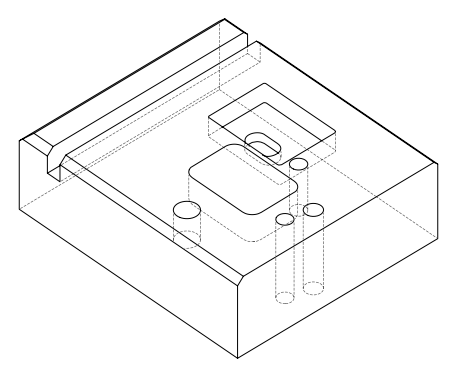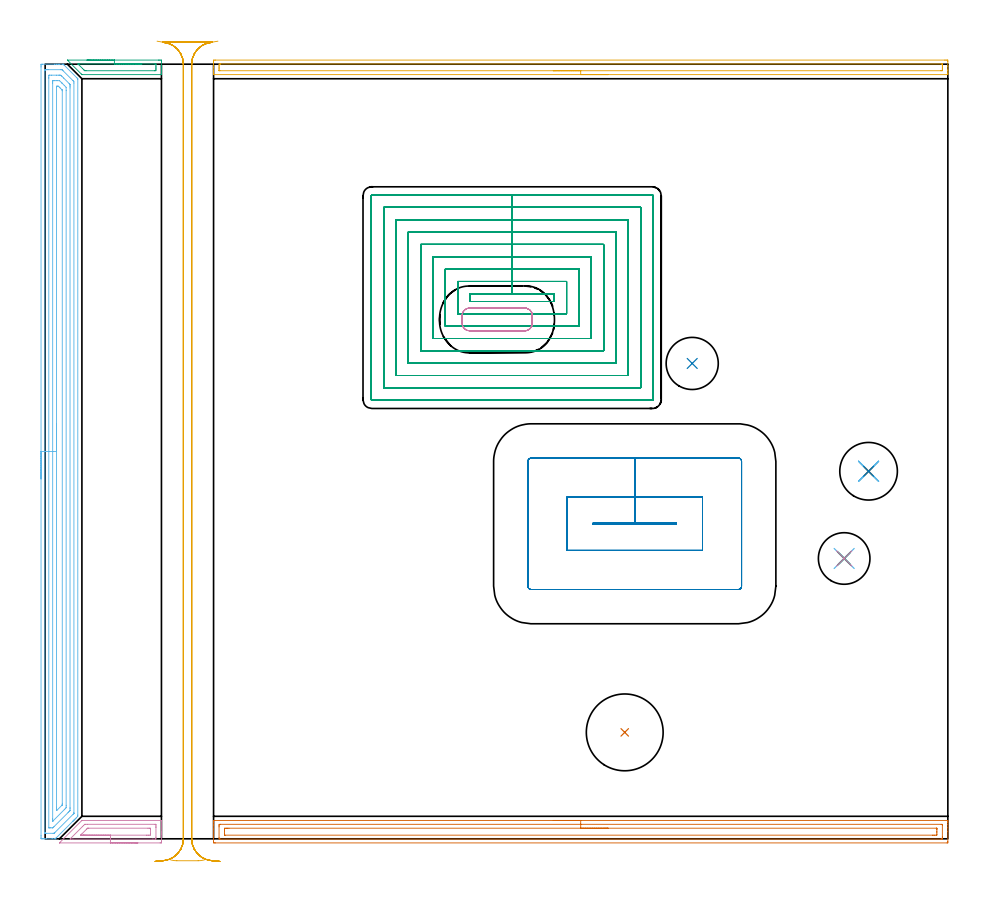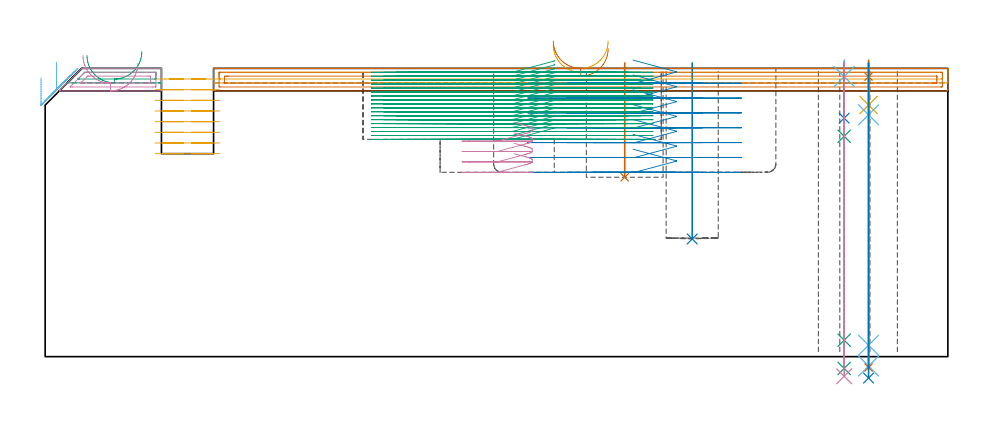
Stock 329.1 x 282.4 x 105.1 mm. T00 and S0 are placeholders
(PLAN: 20 operations, 13 tool changes, 117.2 min)
(1 INDEXABLE_INSERT_DRILL_BLIND_HOLE_FROM_SOLID | STEP1POCKET | UGT0302_007 | 0.17 min | 24430 mm3)
(2 INDEXABLE_INSERT_DRILL_BLIND_HOLE_FROM_SOLID_1 | STEP1POCKET_1 | NXT0302_009 | 0.26 min | 17552 mm3)
(3 AREA_MILL | FG_CHAMFER_SURFACE | UGT0205_001 | 0.7 min | 580 mm3)
(4 AREA_MILL_1 | FG_CHAMFER_SURFACE_1 | UGT0205_001 | 1.03 min | 1561 mm3)
(5 AREA_MILL_2 | FG_CHAMFER_SURFACE_2 | UGT0205_001 | 4.47 min | 3810 mm3)
(6 AREA_MILL_3 | FG_CHAMFER_SURFACE_3 | UGT0205_001 | 11.43 min | 24934 mm3)
(7 AREA_MILL_4 | FG_CHAMFER_SURFACE_4 | UGT0205_001 | 6.65 min | 9169 mm3)
(8 MILL_RECTANGULAR_POCKET | POCKET_RECTANGULAR_STRAIGHT | NXT0201_007 | Follow Part, ap 6.25, ae 75% | 7.56 min | 277460 mm3)
(9 MILL_RECTANGULAR_POCKET_1 | POCKET_RECTANGULAR_STRAIGHT_1 | NXT0201_008 | Follow Part, ap 1.5, ae 75% | 70.99 min | 227303 mm3)
(10 MILL_RECTANGULAR_POCKET_2 | POCKET_RECTANGULAR_STRAIGHT_2 | NXT0201_012 | Follow Part, ap 4, ae 75% | 0.94 min | 10921 mm3)
(11 MILL_RECTANGULAR_SLOT | SLOT_RECTANGULAR | NXT0201_012 | Follow Part, ap 4, ae 75% | 10.32 min | 166448 mm3)
(12 SPOT_DRILL | STEP1HOLE | NXT0321_9005460120000 | 0.05 min | 199 mm3)
(13 SPOT_DRILL_1 | STEP1HOLE_1 | NXT0321_9005460120000 | 0.05 min | 177 mm3)
(14 DRILL_BLIND_HOLE_INTO_CENTER | STEP1HOLE | NXT0301_092 | 0.08 min | 1720 mm3)
(15 GUN_DRILL_THROUGH_HOLE | STEP1HOLE | UGT0307_009 | 0.55 min | 9983 mm3)
(16 DRILL_TO_ENLARGE_THROUGH_HOLE | STEP1HOLE | UGT0301_256 | 0.46 min | 17256 mm3)
(17 DRILL_BLIND_HOLE_INTO_CENTER_1 | STEP1HOLE_1 | UGT0301_205 | 0.06 min | 549 mm3)
(18 GUN_DRILL_THROUGH_HOLE_1 | STEP1HOLE_1 | UGT0307_005 | 0.52 min | 5067 mm3)
(19 DRILL_TO_ENLARGE_THROUGH_HOLE_1 | STEP1HOLE_1 | NXT0301_102 | 0.45 min | 9220 mm3)
(20 DRILL_TO_ENLARGE_THROUGH_HOLE_2 | STEP1HOLE_1 | UGT0301_051 | 0.46 min | 21348 mm3)
(TOOL UGT0302_007 | Indexable Insert Drill 28mm | D28 PA180 FL50 Z2)
(TOOL NXT0302_009 | Index. Insert Drill 19mm [880-D1900L25-05] | D19 PA176 FL95 Z2)
(TOOL UGT0205_001 | Chamfer Mill 20 x 3 x 45 deg. | D20 FL50 Z2)
(TOOL NXT0201_007 | ENDMILL 25mm [R216.25-25050GCK54P 1620] | D25 R3 FL54 Z5)
(TOOL NXT0201_008 | ENDMILL 6mm [2P460-0600-NA 1630] | D6 FL26 Z6)
(TOOL NXT0201_012 | ENDMILL 16mm [2P460-1600-NA 1630] | D16 FL38 Z6)
(TOOL NXT0321_9005460120000 | NC Spot Drill, 142deg, 12mm, Carbide, Uncoated | D12 PA142 FL30 Z2)
(TOOL NXT0301_092 | Carbide Drill 12.1mm [860.1-1210-061A1-MM 2214] | D12.1 PA140 FL77 Z2)
(TOOL UGT0307_009 | Gun Drill 12 mm | D12 PA130 FL24 Z1)
(TOOL UGT0301_256 | Twist Drill 18.8 mm | D18.8 PA118 FL135 Z2)
(TOOL UGT0301_205 | Twist Drill 8.9 mm | D8.9 PA118 FL78 Z2)
(TOOL UGT0307_005 | Gun Drill 8.3 mm | D8.3 PA130 FL24 Z1)
(TOOL NXT0301_102 | Carbide Drill 13.5mm [860.1-1350-108A1-MM 2214] | D13.5 PA140 FL123 Z2)
(TOOL UGT0301_051 | Twist Drill 21 mm | D21 PA118 FL145 Z2)
(OP 1 INDEXABLE_INSERT_DRILL_BLIND_HOLE_FROM_SOLID)
G17 G21 G94 G90
T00 M6
G54
G17 G0 G90 X211.3 Y38.8 S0 M3
G43 Z115.1 H0
G94 G81 G98 Z65.4 F250. R107.1
G80
M5
M2
(OP 2 INDEXABLE_INSERT_DRILL_BLIND_HOLE_FROM_SOLID_1)
G17 G21 G94 G90
T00 M6
G54
G17 G0 G90 X235.9 Y173.3 S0 M3
G43 Z115.1 H1
G94 G81 G98 Z42.9 F250. R107.1
G80
M5
M2
(OP 3 AREA_MILL)
G17 G21 G94 G90
T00 M6
G54
G17 G0 G90 X15.25 Y283.9 S1061 M3
G43 Z115.1 H0
Z109.8
G94 G1 X15.288 Z108.928 F250.
X15.402 Z108.064
X15.591 Z107.212
X15.853 Z106.38
X16.187 Z105.574
X16.59 Z104.8
X17.059 Z104.064
X17.59 Z103.372
X18.179 Z102.729
X18.822 Z102.14
X19.514 Z101.608
X20.25 Z101.14
X21.024 Z100.737
X21.83 Z100.403
X22.662 Z100.141
X23.514 Z99.952
X24.379 Z99.838
X25.25 Z99.8
X41.327
X41.78 Y283.899 Z99.801
X42.228 Y283.894 Z99.803
X42.39 Y283.891 Z99.805
X42.4 Y283.453 Z100.243
Y281.691 Z102.004
Y281.151 Z102.545
Y280.809 Z102.887
Y280.27 Z103.426
Y279.928 Z103.767
Y279.244 Z104.455
Y278.947 Z104.752
X42.394 Y278.602 Z105.088
X42.393 Z105.089
X42.228 Y278.6 Z105.1
X13.633
X13.403 Y278.603 Z105.09
X13.393 Y278.604
X13.188 Y278.812 Z104.887
X8.274 Y283.727 Z99.972
X8.116 Y283.893 Z99.806
X8.113 Y283.899 Z99.8
X25.25 Y283.9
Y282.486 Z101.214
X39.993 Y282.485 Z101.215
X40.081
X40.361 Y282.479 Z101.221
X40.39 Y282.387 Z101.313
X40.397 Y282.173 Z101.527
X40.399 Y281.691 Z102.009
X40.4 Y281.289 Z102.411
X40.399 Y280.809 Z102.891
X40.397 Y280.411 Z103.289
X40.386 Y280.021 Z103.679
X39.993 Y280.015 Z103.685
X39.905
X14.887
X14.485 Y280.021 Z103.679
X14.439 Y280.023 Z103.677
X14.356 Y280.1 Z103.6
X14.233 Y280.219 Z103.481
X14.081 Y280.368 Z103.332
X13.64 Y280.809 Z102.891
X12.065 Y282.385 Z101.315
X12.031 Y282.42 Z101.28
X11.999 Y282.458 Z101.242
X11.983 Y282.479 Z101.221
X12.001 Y282.481 Z101.219
X12.294 Y282.485 Z101.215
X12.382 Y282.486 Z101.214
X25.25
X26.122 Z101.252
X26.987 Z101.366
X27.838 Z101.555
X28.67 Z101.817
X29.476 Z102.151
X30.25 Z102.554
X30.986 Z103.023
X31.678 Z103.554
X32.321 Z104.143
X32.911 Z104.786
X33.442 Z105.478
X33.91 Z106.214
X34.313 Z106.988
X34.647 Z107.794
X34.909 Z108.626
X35.098 Z109.478
X35.212 Z110.343
X35.25 Z111.214
G0 Z115.1
M5
M2
(OP 4 AREA_MILL_1)
G17 G21 G94 G90
T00 M6
G54
G17 G0 G90 X33.8 Y-1.5 S1061 M3
G43 Z115.1 H0
Z106.9
G94 G1 X33.762 Z106.028 F250.
X33.648 Z105.163
X33.459 Z104.312
X33.197 Z103.48
X32.863 Z102.674
X32.46 Z101.9
X31.992 Z101.164
X31.461 Z100.472
X30.871 Z99.829
X30.228 Z99.24
X29.536 Z98.708
X28.8 Z98.24
X28.026 Z97.837
X27.22 Z97.503
X26.388 Z97.241
X25.537 Z97.052
X24.672 Z96.938
X23.8 Z96.9
X5.355
X5.258 Y-1.496 Z96.902
X5.213 Y-1.491 Z96.905
X5.303 Y-1.397 Z96.999
X5.389 Y-1.31 Z97.087
X13.296 Y6.597 Z104.995
X13.329 Y6.628 Z105.026
X13.405 Y6.699 Z105.084
X13.637 Y6.7 Z105.1
X42.359
X42.392 Y6.695 Z105.091
X42.394 Y6.692 Z105.088
X42.4 Y6.597 Z104.996
Y2.517 Z100.915
Y1.712 Z100.105
Y-0.953 Z97.442
X42.397 Y-1.359 Z97.036
X42.39 Y-1.491 Z96.904
X42.258 Y-1.498 Z96.898
X41.917 Y-1.5 Z96.9
X23.8
Y-0.086 Z98.314
X10.123
X9.238 Y-0.084 Z98.316
X9.219 Y-0.083 Z98.317
X9.097 Y-0.065 Z98.335
X9.155 Y0. Z98.4
X9.219 Y0.068 Z98.468
X13.637 Y4.488 Z102.888
X14.027 Y4.873 Z103.273
X14.427 Y5.265 Z103.665
X14.504 Y5.282 Z103.682
X14.521 Y5.283 Z103.683
X15.384 Y5.286 Z103.686
X40.129 Y5.285 Z103.685
X40.149 Y5.284 Z103.684
X40.39 Y5.265 Z103.665
X40.397 Y5.016 Z103.416
X40.4 Y4.376 Z102.776
Y4.124 Z102.524
X40.399 Y0.573 Z98.973
X40.39 Y-0.065 Z98.335
X40.168 Y-0.084 Z98.316
X40.149 Y-0.085 Z98.315
X39.286 Y-0.086 Z98.314
X23.8
Y1.328 Z99.728
X13.637 Y1.329 Z99.729
X13.134
X13.053 Y1.331 Z99.731
X12.95 Y1.335 Z99.735
X13.036 Y1.427 Z99.827
X13.312 Y1.712 Z100.112
X15.087 Y3.488 Z101.888
X15.247 Y3.647 Z102.047
X15.405 Y3.802 Z102.202
X15.473 Y3.862 Z102.262
X15.531 Y3.865 Z102.265
X15.656 Y3.869 Z102.269
X15.907 Y3.871 Z102.271
X37.498
X38.003 Y3.869 Z102.269
X38.382 Y3.864 Z102.264
X38.399 Y3.488 Z101.888
X38.4 Y3.47 Z101.87
X38.399 Y1.694 Z100.094
X38.382 Y1.335 Z99.735
X37.877 Y1.331 Z99.731
X37.498 Y1.329 Z99.729
X36.996 Y1.328 Z99.728
X23.8
X22.929 Z99.766
X22.064 Z99.88
X21.212 Z100.069
X20.38 Z100.331
X19.574 Z100.665
X18.8 Z101.068
X18.064 Z101.537
X17.372 Z102.068
X16.729 Z102.657
X16.14 Z103.301
X15.609 Z103.993
X15.14 Z104.728
X14.737 Z105.502
X14.403 Z106.308
X14.141 Z107.14
X13.952 Z107.992
X13.838 Z108.857
X13.8 Z109.728
G0 Z115.1
M5
M2
(OP 5 AREA_MILL_2)
G17 G21 G94 G90
T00 M6
G54
G17 G0 G90 X205.25 Y278.6 S1061 M3
G43 Z115.1 H0
G94 G1 X205.212 Z114.228 F250.
X205.098 Z113.363
X204.909 Z112.512
X204.647 Z111.68
X204.313 Z110.874
X203.91 Z110.1
X203.442 Z109.364
X202.91 Z108.672
X202.321 Z108.029
X201.678 Z107.439
X200.986 Z106.908
X200.25 Z106.44
X199.476 Z106.037
X198.67 Z105.703
X197.838 Z105.441
X196.986 Z105.252
X196.122 Z105.138
X195.25 Z105.1
X61.58
X61.407 Y278.602 Z105.089
X61.405 Y278.603 Z105.088
X61.4 Y278.962 Z104.737
Y279.213 Z104.487
Y279.928 Z103.767
Y281.167 Z102.53
Y282.572 Z101.124
Y283.191 Z100.505
X61.403 Y283.453 Z100.243
X61.41 Y283.891 Z99.805
X61.58 Y283.895 Z99.802
X62.029 Y283.9 Z99.8
X328.018
X328.471 Y283.899 Z99.801
X328.92 Y283.895 Z99.803
X329.09 Y283.891 Z99.805
X329.1 Y283.453 Z100.243
Y281.691 Z102.004
Y280.286 Z103.41
Y279.928 Z103.767
Y279.213 Z104.487
Y278.963 Z104.736
X329.095 Y278.603 Z105.088
X328.918 Y278.6 Z105.1
X195.25
Y280.014 Z103.686
X63.729 Y280.015 Z103.685
X63.438 Y280.02 Z103.68
X63.41 Y280.021 Z103.679
X63.406 Y280.044 Z103.656
X63.402 Y280.079 Z103.621
X63.401 Y280.113 Z103.587
X63.4 Y280.339 Z103.361
Y280.809 Z102.891
Y281.22 Z102.48
X63.402 Y281.691 Z102.009
X63.407 Y282.094 Z101.606
X63.423 Y282.479 Z101.221
X63.817 Y282.484 Z101.216
X63.905 Y282.485 Z101.215
X326.771
X327.062 Y282.48 Z101.22
X327.09 Y282.479 Z101.221
X327.094 Y282.456 Z101.244
X327.098 Y282.421 Z101.279
X327.099 Y282.387 Z101.313
X327.1 Y282.161 Z101.539
Y281.691 Z102.009
Y281.28 Z102.42
X327.098 Y280.809 Z102.891
X327.093 Y280.406 Z103.294
X327.077 Y280.021 Z103.679
X326.683 Y280.016 Z103.684
X326.595 Y280.015 Z103.685
X195.25 Y280.014 Z103.686
X194.378 Z103.724
X193.514 Z103.838
X192.662 Z104.026
X191.83 Z104.289
X191.024 Z104.623
X190.25 Z105.025
X189.514 Z105.494
X188.822 Z106.025
X188.179 Z106.615
X187.59 Z107.258
X187.058 Z107.95
X186.59 Z108.686
X186.187 Z109.46
X185.853 Z110.266
X185.591 Z111.098
X185.402 Z111.949
X185.288 Z112.814
X185.25 Z113.686
G0 Z115.1
M5
M2
(OP 6 AREA_MILL_3)
G17 G21 G94 G90
T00 M6
G54
G17 G0 G90 X-1.5 Y131.2 S1061 M3
G43 Z115.1 H0
Z101.7
G94 G1 Y131.238 Z100.828 F250.
Y131.352 Z99.964
Y131.541 Z99.112
Y131.803 Z98.28
Y132.137 Z97.474
Y132.54 Z96.7
Y133.008 Z95.964
Y133.54 Z95.272
Y134.129 Z94.629
Y134.772 Z94.04
Y135.464 Z93.509
Y136.2 Z93.04
Y136.974 Z92.637
Y137.78 Z92.303
Y138.612 Z92.041
Y139.464 Z91.852
Y140.328 Z91.738
Y141.2 Z91.7
Y281.407
X-1.499 Y281.792 Z91.701
X-1.494 Y282.294 Z91.704
X-1.492 Y282.391 Z91.706
X-0.996 Y282.4 Z92.201
X3.43 Z96.624
X3.994 Z97.191
X4.315 Z97.511
X4.879 Z98.075
X5.2 Z98.395
X6.508 Z99.708
X6.528 Z99.727
X6.595 Y282.399 Z99.792
X6.612 Y282.387 Z99.81
X6.789 Y282.211 Z99.989
X6.911 Y282.089 Z100.11
X11.461 Y277.539 Z104.661
X11.672 Y277.329 Z104.87
X11.839 Y277.164 Z105.034
X11.866 Y277.133 Z105.061
X11.896 Y277.095 Z105.089
X11.9 Y276.882 Z105.1
Y8.642
X11.894 Y8.205 Z105.092
X11.841 Y8.141 Z105.041
X11.396 Y7.695 Z104.593
X11.344 Y7.643 Z104.543
X11.152 Y7.452 Z104.351
X11.101 Y7.4 Z104.298
X11.051 Y7.351 Z104.25
X10.855 Y7.154 Z104.054
X10.806 Y7.105 Z104.003
X10.758 Y7.058 Z103.957
X10.557 Y6.857 Z103.756
X10.511 Y6.81 Z103.708
X10.466 Y6.765 Z103.665
X10.26 Y6.559 Z103.459
X10.216 Y6.515 Z103.413
X10.173 Y6.473 Z103.372
X4.011 Y0.311 Z97.21
X3.872 Y0.17 Z97.069
X3.712 Y0.013 Z96.91
X3.695 Y0.002 Z96.892
X3.651 Y0. Z96.85
X3.641 Z96.84
X2.544 Z95.739
X0.453 Z93.65
X-0.111 Z93.084
X-0.714 Z92.481
X-0.996 Y0.001 Z92.199
X-1.22 Y0.004 Z91.975
X-1.491 Y0.009 Z91.705
X-1.494 Y0.107 Z91.703
X-1.498 Y0.608 Z91.702
X-1.5 Y1.116 Z91.7
Y141.2
X-0.086 Z93.114
Y280.007
X-0.084 Y280.223 Z93.116
X-0.081 Y280.331 Z93.119
X-0.079 Y280.377 Z93.121
X-0.006 Y280.39 Z93.194
X0.386 Y280.398 Z93.586
X0.774 Y280.399 Z93.974
X1.269 Y280.4 Z94.469
X5.697 Y280.399 Z98.897
X6.085 Y280.392 Z99.285
X6.139 Y280.39 Z99.339
X6.196 Y280.343 Z99.396
X6.311 Y280.232 Z99.511
X6.543 Y280.007 Z99.743
X10.114 Y276.436 Z103.314
X10.277 Y276.268 Z103.477
X10.407 Y276.131 Z103.607
X10.479 Y276.052 Z103.679
X10.486 Y275.543 Z103.686
Y9.535
X10.484 Y9.318 Z103.684
X10.481 Y9.265 Z103.681
X10.479 Y9.242 Z103.679
X10.463 Y9.223 Z103.663
X10.395 Y9.149 Z103.595
X10.203 Y8.953 Z103.403
X3.536 Y2.286 Z96.736
X3.43 Y2.182 Z96.63
X3.291 Y2.053 Z96.491
X3.242 Y2.01 Z96.442
X3.182 Y2.007 Z96.382
X2.933 Y2.001 Z96.133
X0.279 Y2. Z93.479
X0.041 Y2.004 Z93.241
X-0.064 Y2.008 Z93.136
X-0.079 Y2.01 Z93.121
X-0.081 Y2.026 Z93.119
X-0.084 Y2.074 Z93.116
X-0.085 Y2.172 Z93.115
X-0.086 Y2.368 Z93.114
Y141.2
X1.328 Z94.528
X1.329 Y277.329 Z94.529
X1.33 Y277.661 Z94.53
X1.334 Y278.221 Z94.534
X1.335 Y278.379 Z94.535
X1.489 Y278.393 Z94.689
X1.659 Y278.396 Z94.859
X2.367 Y278.4 Z95.567
X4.138 Z97.338
X5.023 Z98.223
X5.2 Y278.398 Z98.4
X5.377 Y278.393 Z98.577
X5.707 Y278.382 Z98.907
X5.876 Y278.221 Z99.076
X6.085 Y278.015 Z99.285
X6.772 Y277.329 Z99.972
X8.741 Y275.36 Z101.941
X8.917 Y275.183 Z102.117
X9.004 Y275.093 Z102.204
X9.046 Y275.046 Z102.246
X9.064 Y275.024 Z102.264
X9.066 Y274.984 Z102.266
X9.07 Y274.651 Z102.27
X9.071 Y274.318 Z102.271
X9.072 Y273.758 Z102.272
X9.071 Y11.32 Z102.271
X9.07 Y10.988 Z102.27
X9.064 Y10.427 Z102.264
X9.058 Y10.269 Z102.258
X8.979 Y10.187 Z102.179
X8.741 Y9.942 Z101.941
X8.539 Y9.738 Z101.739
X8.336 Y9.535 Z101.536
X3.205 Y4.405 Z96.405
X2.976 Y4.179 Z96.176
X2.831 Y4.042 Z96.031
X2.779 Y4.01 Z95.979
X2.718 Y4.004 Z95.918
X2.544 Y4.002 Z95.744
X1.836 Y4. Z95.036
X1.659 Y4.001 Z94.859
X1.482 Y4.004 Z94.682
X1.365 Y4.01 Z94.565
X1.334 Y4.013 Z94.534
X1.333 Y4.028 Z94.533
X1.331 Y4.068 Z94.531
X1.329 Y4.179 Z94.529
X1.328 Y141.2 Z94.528
X2.743 Z95.943
Y275.543
X2.745 Y276.234 Z95.945
X2.747 Y276.335 Z95.947
X2.749 Y276.387 Z95.949
X2.793 Y276.39 Z95.993
X3.005 Y276.395 Z96.205
X3.43 Y276.4 Z96.63
X3.465 Z96.665
X4.351 Z97.551
X5.2 Y276.393 Z98.4
X5.246 Y276.39 Z98.446
X6.085 Y275.566 Z99.285
X6.108 Y275.543 Z99.308
X6.97 Y274.681 Z100.17
X7. Y274.651 Z100.2
X7.65 Y273.965 Z100.85
X7.657 Y272.865 Z100.857
Y12.213
X7.653 Y11.524 Z100.853
X7.65 Y11.32 Z100.85
X7.314 Y10.973 Z100.514
X6.97 Y10.62 Z100.17
X2.838 Y6.487 Z96.038
X2.798 Y6.45 Z95.998
X2.763 Y6.42 Z95.963
X2.75 Y6.41 Z95.95
X2.749 Y6.434 Z95.949
X2.744 Y6.655 Z95.944
X2.743 Y6.857 Z95.943
Y7.339
Y141.2
X4.157 Z97.357
X4.158 Y273.917 Z97.358
X4.159 Y274.077 Z97.359
X4.164 Y274.385 Z97.364
X4.315 Y274.391 Z97.515
X4.568 Y274.396 Z97.768
X4.722 Y274.39 Z97.922
X4.814 Y274.368 Z98.014
X4.963 Y274.225 Z98.163
X5.2 Y273.997 Z98.4
X5.442 Y273.758 Z98.642
X6.085 Y273.111 Z99.285
X6.206 Y272.984 Z99.406
X6.233 Y272.953 Z99.433
X6.237 Y272.917 Z99.437
X6.24 Y272.865 Z99.44
X6.242 Y272.707 Z99.442
X6.243 Y12.946 Z99.443
X6.241 Y12.579 Z99.441
X6.238 Y12.397 Z99.438
X6.236 Y12.355 Z99.436
X6.206 Y12.316 Z99.406
X6.114 Y12.213 Z99.314
X6.1 Y12.198 Z99.3
X4.315 Y10.414 Z97.515
X4.164 Y10.286 Z97.364
X4.161 Y10.427 Z97.361
X4.159 Y10.585 Z97.359
X4.157 Y11.32 Z97.357
Y11.479
Y141.2
Y142.072 Z97.395
Y142.936 Z97.509
Y143.788 Z97.698
Y144.62 Z97.96
Y145.426 Z98.294
Y146.2 Z98.697
Y146.936 Z99.165
Y147.628 Z99.696
Y148.271 Z100.286
Y148.86 Z100.929
Y149.392 Z101.621
Y149.86 Z102.357
Y150.263 Z103.131
Y150.597 Z103.937
Y150.859 Z104.769
Y151.048 Z105.62
Y151.162 Z106.485
Y151.2 Z107.357
G0 Z115.1
M5
M2
(OP 7 AREA_MILL_4)
G17 G21 G94 G90
T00 M6
G54
G17 G0 G90 X185.25 Y6.696 S1061 M3
G43 Z115.1 H0
Z115.096
G94 G1 X185.288 Z114.224 F250.
X185.402 Z113.359
X185.591 Z112.508
X185.853 Z111.676
X186.187 Z110.87
X186.59 Z110.096
X187.058 Z109.36
X187.59 Z108.668
X188.179 Z108.025
X188.822 Z107.435
X189.514 Z106.904
X190.25 Z106.436
X191.024 Z106.033
X191.83 Z105.699
X192.662 Z105.437
X193.514 Z105.248
X194.378 Z105.134
X195.25 Z105.096
X328.941 Z105.095
X329.012 Y6.697 Z105.092
X329.092 Y6.682 Z105.074
X329.1 Y6.671 Z105.062
Y6.254 Z104.653
Y5.984 Z104.383
Y5.262 Z103.657
Y4.014 Z102.411
Y2.598 Z100.993
Y-0.955 Z97.443
X329.098 Y-1.221 Z97.177
X329.09 Y-1.492 Z96.906
X328.817 Y-1.499 Z96.899
X62.029 Y-1.5 Z96.9
X61.68 Y-1.497 Z96.902
X61.41 Y-1.492 Z96.906
X61.4 Y-1.219 Z97.179
Y3.486 Z101.881
Y4.902 Z103.298
Y5.262 Z103.657
Y5.984 Z104.383
Y6.254 Z104.653
Y6.663 Z105.054
X61.41 Y6.69 Z105.081
X61.493 Y6.695 Z105.09
X61.533 Y6.697 Z105.095
X61.58 Y6.696 Z105.096
X195.25
Y5.282 Z103.682
X326.683 Y5.281 Z103.681
X327.09 Y5.262 Z103.662
X327.099 Y4.85 Z103.25
X327.1 Y0.822 Z99.222
X327.099 Y0.409 Z98.809
X327.09 Y-0.067 Z98.333
X326.702 Y-0.085 Z98.315
X326.683 Y-0.086 Z98.314
X63.817 Y-0.085 Z98.315
X63.41 Y-0.067 Z98.333
X63.401 Y0.346 Z98.746
X63.4 Y4.374 Z102.774
X63.401 Y4.787 Z103.187
X63.41 Y5.262 Z103.662
X63.798 Y5.281 Z103.681
X63.817
X195.25 Y5.282 Z103.682
Y3.867 Z102.267
X324.895
X325.023 Y3.865 Z102.265
X325.068 Y3.863 Z102.263
X325.087 Y3.861 Z102.261
X325.09 Y3.825 Z102.225
X325.096 Y3.69 Z102.09
X325.099 Y3.486 Z101.886
X325.1 Y3.283 Z101.683
Y2.598 Z100.998
Y2.394 Z100.794
X325.096 Y1.71 Z100.11
X325.093 Y1.513 Z99.913
X325.078 Y1.335 Z99.735
X324.895 Y1.333 Z99.733
X324.384 Y1.33 Z99.73
X324.001 Y1.329 Z99.729
X323.491 Y1.328 Z99.728
X65.605 Y1.329 Z99.729
X65.477 Y1.331 Z99.731
X65.432 Y1.333 Z99.733
X65.413 Y1.334 Z99.734
X65.41 Y1.371 Z99.771
X65.404 Y1.506 Z99.906
X65.401 Y1.71 Z100.11
X65.4 Y1.913 Z100.313
Y2.598 Z100.998
Y2.801 Z101.201
X65.404 Y3.486 Z101.886
X65.407 Y3.682 Z102.082
X65.423 Y3.86 Z102.26
X65.605 Y3.862 Z102.262
X66.116 Y3.866 Z102.266
X66.499 Y3.867 Z102.267
X67.009
X195.25
X196.122 Z102.305
X196.986 Z102.419
X197.838 Z102.608
X198.67 Z102.87
X199.476 Z103.204
X200.25 Z103.607
X200.986 Z104.076
X201.678 Z104.607
X202.321 Z105.196
X202.91 Z105.839
X203.442 Z106.532
X203.91 Z107.267
X204.313 Z108.041
X204.647 Z108.847
X204.909 Z109.679
X205.098 Z110.531
X205.212 Z111.396
X205.25 Z112.267
G0 Z115.1
M5
M2
(OP 8 MILL_RECTANGULAR_POCKET)
G17 G21 G94 G90
T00 M6
G54
G17 G0 G90 X214.348 Y114.65 S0 M3
G43 Z115.1 H1
Z108.1
G94 G1 X230.15 Z103.866 F250.
Y115.05 Z103.758
X214.95 Z99.686
X199.75 F500.
Y114.65
X230.15
Y115.05
X214.95
Y124.55
X190.25
Y105.15
X239.65
Y124.55
X214.95
Y138.8
X177.2
G3 X176. Y137.6 R1.2
G1 Y92.1
G3 X177.2 Y90.9 R1.2
G1 X252.7
G3 X253.9 Y92.1 R1.2
G1 Y137.6
G3 X252.7 Y138.8 R1.2
G1 X214.95
X213.95
G0 X214.348 Y114.65 Z102.686
G1 X230.15 Z98.451 F250.
Y115.05 Z98.344
X214.95 Z94.271
X199.75 F500.
Y114.65
X230.15
Y115.05
X214.95
Y124.55
X190.25
Y105.15
X239.65
Y124.55
X214.95
Y138.8
X177.2
G3 X176. Y137.6 R1.2
G1 Y92.1
G3 X177.2 Y90.9 R1.2
G1 X252.7
G3 X253.9 Y92.1 R1.2
G1 Y137.6
G3 X252.7 Y138.8 R1.2
G1 X214.95
X213.95
G0 X214.348 Y114.65 Z97.271
G1 X230.15 Z93.037 F250.
Y115.05 Z92.93
X214.95 Z88.857
X199.75 F500.
Y114.65
X230.15
Y115.05
X214.95
Y124.55
X190.25
Y105.15
X239.65
Y124.55
X214.95
Y138.8
X177.2
G3 X176. Y137.6 R1.2
G1 Y92.1
G3 X177.2 Y90.9 R1.2
G1 X252.7
G3 X253.9 Y92.1 R1.2
G1 Y137.6
G3 X252.7 Y138.8 R1.2
G1 X214.95
X213.95
G0 X214.348 Y114.65 Z91.857
G1 X230.15 Z87.623 F250.
Y115.05 Z87.516
X214.95 Z83.443
X199.75 F500.
Y114.65
X230.15
Y115.05
X214.95
Y124.55
X190.25
Y105.15
X239.65
Y124.55
X214.95
Y138.8
X177.2
G3 X176. Y137.6 R1.2
G1 Y92.1
G3 X177.2 Y90.9 R1.2
G1 X252.7
G3 X253.9 Y92.1 R1.2
G1 Y137.6
G3 X252.7 Y138.8 R1.2
G1 X214.95
X213.95
G0 X214.348 Y114.65 Z86.443
G1 X230.15 Z82.209 F250.
Y115.05 Z82.101
X214.95 Z78.029
X199.75 F500.
Y114.65
X230.15
Y115.05
X214.95
Y124.55
X190.25
Y105.15
X239.65
Y124.55
X214.95
Y138.8
X177.2
G3 X176. Y137.6 R1.2
G1 Y92.1
G3 X177.2 Y90.9 R1.2
G1 X252.7
G3 X253.9 Y92.1 R1.2
G1 Y137.6
G3 X252.7 Y138.8 R1.2
G1 X214.95
X213.95
G0 X214.348 Y114.65 Z81.029
G1 X230.15 Z76.794 F250.
Y115.05 Z76.687
X214.95 Z72.614
X199.75 F500.
Y114.65
X230.15
Y115.05
X214.95
Y124.55
X190.25
Y105.15
X239.65
Y124.55
X214.95
Y138.8
X177.2
G3 X176. Y137.6 R1.2
G1 Y92.1
G3 X177.2 Y90.9 R1.2
G1 X252.7
G3 X253.9 Y92.1 R1.2
G1 Y137.6
G3 X252.7 Y138.8 R1.2
G1 X214.95
X213.95
G0 X214.348 Y114.65 Z75.614
G1 X230.15 Z71.38 F250.
Y115.05 Z71.273
X214.95 Z67.2
X199.75 F500.
Y114.65
X230.15
Y115.05
X214.95
Y124.55
X190.25
Y105.15
X239.65
Y124.55
X214.95
Y138.8
X177.2
G3 X176. Y137.6 R1.2
G1 Y92.1
G3 X177.2 Y90.9 R1.2
G1 X252.7
G3 X253.9 Y92.1 R1.2
G1 Y137.6
G3 X252.7 Y138.8 R1.2
G1 X214.95
X213.95
G0 Z115.1
M5
M2
(OP 9 MILL_RECTANGULAR_POCKET_1)
G17 G21 G94 G90
T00 M6
G54
G17 G0 G90 X185.6 Y197.484 S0 M3
G43 Z115.1 H1
Z108.1
G94 G1 Y198.7 Z107.774 F250.
X170.25 Z103.661
X154.9 F500.
Y195.9
X185.6
Y198.7
X170.25
Y203.2
X150.4
Y191.4
X190.1
Y203.2
X170.25
Y207.7
X145.9
Y186.9
X194.6
Y207.7
X170.25
Y212.2
X141.4
Y182.4
X199.1
Y212.2
X170.25
Y216.7
X136.9
Y177.9
X203.6
Y216.7
X170.25
Y221.2
X132.4
Y173.4
X208.1
Y221.2
X170.25
Y225.7
X127.9
Y168.9
X212.6
Y225.7
X170.25
Y230.2
X123.4
Y164.4
X217.1
Y230.2
X170.25
Y234.7
X119.1
G3 X118.9 Y234.5 R0.2
G1 Y160.1
G3 X119.1 Y159.9 R0.2
G1 X221.4
G3 X221.6 Y160.1 R0.2
G1 Y234.5
G3 X221.4 Y234.7 R0.2
G1 X170.25
X169.25
G0 X185.6 Y197.484 Z106.661
G1 Y198.7 Z106.335 F250.
X170.25 Z102.222
X154.9 F500.
Y195.9
X185.6
Y198.7
X170.25
Y203.2
X150.4
Y191.4
X190.1
Y203.2
X170.25
Y207.7
X145.9
Y186.9
X194.6
Y207.7
X170.25
Y212.2
X141.4
Y182.4
X199.1
Y212.2
X170.25
Y216.7
X136.9
Y177.9
X203.6
Y216.7
X170.25
Y221.2
X132.4
Y173.4
X208.1
Y221.2
X170.25
Y225.7
X127.9
Y168.9
X212.6
Y225.7
X170.25
Y230.2
X123.4
Y164.4
X217.1
Y230.2
X170.25
Y234.7
X119.1
G3 X118.9 Y234.5 R0.2
G1 Y160.1
G3 X119.1 Y159.9 R0.2
G1 X221.4
G3 X221.6 Y160.1 R0.2
G1 Y234.5
G3 X221.4 Y234.7 R0.2
G1 X170.25
X169.25
G0 X185.6 Y197.484 Z105.222
G1 Y198.7 Z104.896 F250.
X170.25 Z100.783
X154.9 F500.
Y195.9
X185.6
Y198.7
X170.25
Y203.2
X150.4
Y191.4
X190.1
Y203.2
X170.25
Y207.7
X145.9
Y186.9
X194.6
Y207.7
X170.25
Y212.2
X141.4
Y182.4
X199.1
Y212.2
X170.25
Y216.7
X136.9
Y177.9
X203.6
Y216.7
X170.25
Y221.2
X132.4
Y173.4
X208.1
Y221.2
X170.25
Y225.7
X127.9
Y168.9
X212.6
Y225.7
X170.25
Y230.2
X123.4
Y164.4
X217.1
Y230.2
X170.25
Y234.7
X119.1
G3 X118.9 Y234.5 R0.2
G1 Y160.1
G3 X119.1 Y159.9 R0.2
G1 X221.4
G3 X221.6 Y160.1 R0.2
G1 Y234.5
G3 X221.4 Y234.7 R0.2
G1 X170.25
X169.25
G0 X185.6 Y197.484 Z103.783
G1 Y198.7 Z103.457 F250.
X170.25 Z99.344
X154.9 F500.
Y195.9
X185.6
Y198.7
X170.25
Y203.2
X150.4
Y191.4
X190.1
Y203.2
X170.25
Y207.7
X145.9
Y186.9
X194.6
Y207.7
X170.25
Y212.2
X141.4
Y182.4
X199.1
Y212.2
X170.25
Y216.7
X136.9
Y177.9
X203.6
Y216.7
X170.25
Y221.2
X132.4
Y173.4
X208.1
Y221.2
X170.25
Y225.7
X127.9
Y168.9
X212.6
Y225.7
X170.25
Y230.2
X123.4
Y164.4
X217.1
Y230.2
X170.25
Y234.7
X119.1
G3 X118.9 Y234.5 R0.2
G1 Y160.1
G3 X119.1 Y159.9 R0.2
G1 X221.4
G3 X221.6 Y160.1 R0.2
G1 Y234.5
G3 X221.4 Y234.7 R0.2
G1 X170.25
X169.25
G0 X185.6 Y197.484 Z102.344
G1 Y198.7 Z102.019 F250.
X170.25 Z97.905
X154.9 F500.
Y195.9
X185.6
Y198.7
X170.25
Y203.2
X150.4
Y191.4
X190.1
Y203.2
X170.25
Y207.7
X145.9
Y186.9
X194.6
Y207.7
X170.25
Y212.2
X141.4
Y182.4
X199.1
Y212.2
X170.25
Y216.7
X136.9
Y177.9
X203.6
Y216.7
X170.25
Y221.2
X132.4
Y173.4
X208.1
Y221.2
X170.25
Y225.7
X127.9
Y168.9
X212.6
Y225.7
X170.25
Y230.2
X123.4
Y164.4
X217.1
Y230.2
X170.25
Y234.7
X119.1
G3 X118.9 Y234.5 R0.2
G1 Y160.1
G3 X119.1 Y159.9 R0.2
G1 X221.4
G3 X221.6 Y160.1 R0.2
G1 Y234.5
G3 X221.4 Y234.7 R0.2
G1 X170.25
X169.25
G0 X185.6 Y197.484 Z100.905
G1 Y198.7 Z100.58 F250.
X170.25 Z96.467
X154.9 F500.
Y195.9
X185.6
Y198.7
X170.25
Y203.2
X150.4
Y191.4
X190.1
Y203.2
X170.25
Y207.7
X145.9
Y186.9
X194.6
Y207.7
X170.25
Y212.2
X141.4
Y182.4
X199.1
Y212.2
X170.25
Y216.7
X136.9
Y177.9
X203.6
Y216.7
X170.25
Y221.2
X132.4
Y173.4
X208.1
Y221.2
X170.25
Y225.7
X127.9
Y168.9
X212.6
Y225.7
X170.25
Y230.2
X123.4
Y164.4
X217.1
Y230.2
X170.25
Y234.7
X119.1
G3 X118.9 Y234.5 R0.2
G1 Y160.1
G3 X119.1 Y159.9 R0.2
G1 X221.4
G3 X221.6 Y160.1 R0.2
G1 Y234.5
G3 X221.4 Y234.7 R0.2
G1 X170.25
X169.25
G0 X185.6 Y197.484 Z99.467
G1 Y198.7 Z99.141 F250.
X170.25 Z95.028
X154.9 F500.
Y195.9
X185.6
Y198.7
X170.25
Y203.2
X150.4
Y191.4
X190.1
Y203.2
X170.25
Y207.7
X145.9
Y186.9
X194.6
Y207.7
X170.25
Y212.2
X141.4
Y182.4
X199.1
Y212.2
X170.25
Y216.7
X136.9
Y177.9
X203.6
Y216.7
X170.25
Y221.2
X132.4
Y173.4
X208.1
Y221.2
X170.25
Y225.7
X127.9
Y168.9
X212.6
Y225.7
X170.25
Y230.2
X123.4
Y164.4
X217.1
Y230.2
X170.25
Y234.7
X119.1
G3 X118.9 Y234.5 R0.2
G1 Y160.1
G3 X119.1 Y159.9 R0.2
G1 X221.4
G3 X221.6 Y160.1 R0.2
G1 Y234.5
G3 X221.4 Y234.7 R0.2
G1 X170.25
X169.25
G0 X185.6 Y197.484 Z98.028
G1 Y198.7 Z97.702 F250.
X170.25 Z93.589
X154.9 F500.
Y195.9
X185.6
Y198.7
X170.25
Y203.2
X150.4
Y191.4
X190.1
Y203.2
X170.25
Y207.7
X145.9
Y186.9
X194.6
Y207.7
X170.25
Y212.2
X141.4
Y182.4
X199.1
Y212.2
X170.25
Y216.7
X136.9
Y177.9
X203.6
Y216.7
X170.25
Y221.2
X132.4
Y173.4
X208.1
Y221.2
X170.25
Y225.7
X127.9
Y168.9
X212.6
Y225.7
X170.25
Y230.2
X123.4
Y164.4
X217.1
Y230.2
X170.25
Y234.7
X119.1
G3 X118.9 Y234.5 R0.2
G1 Y160.1
G3 X119.1 Y159.9 R0.2
G1 X221.4
G3 X221.6 Y160.1 R0.2
G1 Y234.5
G3 X221.4 Y234.7 R0.2
G1 X170.25
X169.25
G0 X185.6 Y197.484 Z96.589
G1 Y198.7 Z96.263 F250.
X170.25 Z92.15
X154.9 F500.
Y195.9
X185.6
Y198.7
X170.25
Y203.2
X150.4
Y191.4
X190.1
Y203.2
X170.25
Y207.7
X145.9
Y186.9
X194.6
Y207.7
X170.25
Y212.2
X141.4
Y182.4
X199.1
Y212.2
X170.25
Y216.7
X136.9
Y177.9
X203.6
Y216.7
X170.25
Y221.2
X132.4
Y173.4
X208.1
Y221.2
X170.25
Y225.7
X127.9
Y168.9
X212.6
Y225.7
X170.25
Y230.2
X123.4
Y164.4
X217.1
Y230.2
X170.25
Y234.7
X119.1
G3 X118.9 Y234.5 R0.2
G1 Y160.1
G3 X119.1 Y159.9 R0.2
G1 X221.4
G3 X221.6 Y160.1 R0.2
G1 Y234.5
G3 X221.4 Y234.7 R0.2
G1 X170.25
X169.25
G0 X185.6 Y197.484 Z95.15
G1 Y198.7 Z94.824 F250.
X170.25 Z90.711
X154.9 F500.
Y195.9
X185.6
Y198.7
X170.25
Y203.2
X150.4
Y191.4
X190.1
Y203.2
X170.25
Y207.7
X145.9
Y186.9
X194.6
Y207.7
X170.25
Y212.2
X141.4
Y182.4
X199.1
Y212.2
X170.25
Y216.7
X136.9
Y177.9
X203.6
Y216.7
X170.25
Y221.2
X132.4
Y173.4
X208.1
Y221.2
X170.25
Y225.7
X127.9
Y168.9
X212.6
Y225.7
X170.25
Y230.2
X123.4
Y164.4
X217.1
Y230.2
X170.25
Y234.7
X119.1
G3 X118.9 Y234.5 R0.2
G1 Y160.1
G3 X119.1 Y159.9 R0.2
G1 X221.4
G3 X221.6 Y160.1 R0.2
G1 Y234.5
G3 X221.4 Y234.7 R0.2
G1 X170.25
X169.25
G0 X185.6 Y197.484 Z93.711
G1 Y198.7 Z93.385 F250.
X170.25 Z89.272
X154.9 F500.
Y195.9
X185.6
Y198.7
X170.25
Y203.2
X150.4
Y191.4
X190.1
Y203.2
X170.25
Y207.7
X145.9
Y186.9
X194.6
Y207.7
X170.25
Y212.2
X141.4
Y182.4
X199.1
Y212.2
X170.25
Y216.7
X136.9
Y177.9
X203.6
Y216.7
X170.25
Y221.2
X132.4
Y173.4
X208.1
Y221.2
X170.25
Y225.7
X127.9
Y168.9
X212.6
Y225.7
X170.25
Y230.2
X123.4
Y164.4
X217.1
Y230.2
X170.25
Y234.7
X119.1
G3 X118.9 Y234.5 R0.2
G1 Y160.1
G3 X119.1 Y159.9 R0.2
G1 X221.4
G3 X221.6 Y160.1 R0.2
G1 Y234.5
G3 X221.4 Y234.7 R0.2
G1 X170.25
X169.25
G0 X185.6 Y197.484 Z92.272
G1 Y198.7 Z91.946 F250.
X170.25 Z87.833
X154.9 F500.
Y195.9
X185.6
Y198.7
X170.25
Y203.2
X150.4
Y191.4
X190.1
Y203.2
X170.25
Y207.7
X145.9
Y186.9
X194.6
Y207.7
X170.25
Y212.2
X141.4
Y182.4
X199.1
Y212.2
X170.25
Y216.7
X136.9
Y177.9
X203.6
Y216.7
X170.25
Y221.2
X132.4
Y173.4
X208.1
Y221.2
X170.25
Y225.7
X127.9
Y168.9
X212.6
Y225.7
X170.25
Y230.2
X123.4
Y164.4
X217.1
Y230.2
X170.25
Y234.7
X119.1
G3 X118.9 Y234.5 R0.2
G1 Y160.1
G3 X119.1 Y159.9 R0.2
G1 X221.4
G3 X221.6 Y160.1 R0.2
G1 Y234.5
G3 X221.4 Y234.7 R0.2
G1 X170.25
X169.25
G0 X185.6 Y197.484 Z90.833
G1 Y198.7 Z90.507 F250.
X170.25 Z86.394
X154.9 F500.
Y195.9
X185.6
Y198.7
X170.25
Y203.2
X150.4
Y191.4
X190.1
Y203.2
X170.25
Y207.7
X145.9
Y186.9
X194.6
Y207.7
X170.25
Y212.2
X141.4
Y182.4
X199.1
Y212.2
X170.25
Y216.7
X136.9
Y177.9
X203.6
Y216.7
X170.25
Y221.2
X132.4
Y173.4
X208.1
Y221.2
X170.25
Y225.7
X127.9
Y168.9
X212.6
Y225.7
X170.25
Y230.2
X123.4
Y164.4
X217.1
Y230.2
X170.25
Y234.7
X119.1
G3 X118.9 Y234.5 R0.2
G1 Y160.1
G3 X119.1 Y159.9 R0.2
G1 X221.4
G3 X221.6 Y160.1 R0.2
G1 Y234.5
G3 X221.4 Y234.7 R0.2
G1 X170.25
X169.25
G0 X185.6 Y197.484 Z89.394
G1 Y198.7 Z89.069 F250.
X170.25 Z84.956
X154.9 F500.
Y195.9
X185.6
Y198.7
X170.25
Y203.2
X150.4
Y191.4
X190.1
Y203.2
X170.25
Y207.7
X145.9
Y186.9
X194.6
Y207.7
X170.25
Y212.2
X141.4
Y182.4
X199.1
Y212.2
X170.25
Y216.7
X136.9
Y177.9
X203.6
Y216.7
X170.25
Y221.2
X132.4
Y173.4
X208.1
Y221.2
X170.25
Y225.7
X127.9
Y168.9
X212.6
Y225.7
X170.25
Y230.2
X123.4
Y164.4
X217.1
Y230.2
X170.25
Y234.7
X119.1
G3 X118.9 Y234.5 R0.2
G1 Y160.1
G3 X119.1 Y159.9 R0.2
G1 X221.4
G3 X221.6 Y160.1 R0.2
G1 Y234.5
G3 X221.4 Y234.7 R0.2
G1 X170.25
X169.25
G0 X185.6 Y197.484 Z87.956
G1 Y198.7 Z87.63 F250.
X170.25 Z83.517
X154.9 F500.
Y195.9
X185.6
Y198.7
X170.25
Y203.2
X150.4
Y191.4
X190.1
Y203.2
X170.25
Y207.7
X145.9
Y186.9
X194.6
Y207.7
X170.25
Y212.2
X141.4
Y182.4
X199.1
Y212.2
X170.25
Y216.7
X136.9
Y177.9
X203.6
Y216.7
X170.25
Y221.2
X132.4
Y173.4
X208.1
Y221.2
X170.25
Y225.7
X127.9
Y168.9
X212.6
Y225.7
X170.25
Y230.2
X123.4
Y164.4
X217.1
Y230.2
X170.25
Y234.7
X119.1
G3 X118.9 Y234.5 R0.2
G1 Y160.1
G3 X119.1 Y159.9 R0.2
G1 X221.4
G3 X221.6 Y160.1 R0.2
G1 Y234.5
G3 X221.4 Y234.7 R0.2
G1 X170.25
X169.25
G0 X185.6 Y197.484 Z86.517
G1 Y198.7 Z86.191 F250.
X170.25 Z82.078
X154.9 F500.
Y195.9
X185.6
Y198.7
X170.25
Y203.2
X150.4
Y191.4
X190.1
Y203.2
X170.25
Y207.7
X145.9
Y186.9
X194.6
Y207.7
X170.25
Y212.2
X141.4
Y182.4
X199.1
Y212.2
X170.25
Y216.7
X136.9
Y177.9
X203.6
Y216.7
X170.25
Y221.2
X132.4
Y173.4
X208.1
Y221.2
X170.25
Y225.7
X127.9
Y168.9
X212.6
Y225.7
X170.25
Y230.2
X123.4
Y164.4
X217.1
Y230.2
X170.25
Y234.7
X119.1
G3 X118.9 Y234.5 R0.2
G1 Y160.1
G3 X119.1 Y159.9 R0.2
G1 X221.4
G3 X221.6 Y160.1 R0.2
G1 Y234.5
G3 X221.4 Y234.7 R0.2
G1 X170.25
X169.25
G0 X185.6 Y197.484 Z85.078
G1 Y198.7 Z84.752 F250.
X170.25 Z80.639
X154.9 F500.
Y195.9
X185.6
Y198.7
X170.25
Y203.2
X150.4
Y191.4
X190.1
Y203.2
X170.25
Y207.7
X145.9
Y186.9
X194.6
Y207.7
X170.25
Y212.2
X141.4
Y182.4
X199.1
Y212.2
X170.25
Y216.7
X136.9
Y177.9
X203.6
Y216.7
X170.25
Y221.2
X132.4
Y173.4
X208.1
Y221.2
X170.25
Y225.7
X127.9
Y168.9
X212.6
Y225.7
X170.25
Y230.2
X123.4
Y164.4
X217.1
Y230.2
X170.25
Y234.7
X119.1
G3 X118.9 Y234.5 R0.2
G1 Y160.1
G3 X119.1 Y159.9 R0.2
G1 X221.4
G3 X221.6 Y160.1 R0.2
G1 Y234.5
G3 X221.4 Y234.7 R0.2
G1 X170.25
X169.25
G0 X185.6 Y197.484 Z83.639
G1 Y198.7 Z83.313 F250.
X170.25 Z79.2
X154.9 F500.
Y195.9
X185.6
Y198.7
X170.25
Y203.2
X150.4
Y191.4
X190.1
Y203.2
X170.25
Y207.7
X145.9
Y186.9
X194.6
Y207.7
X170.25
Y212.2
X141.4
Y182.4
X199.1
Y212.2
X170.25
Y216.7
X136.9
Y177.9
X203.6
Y216.7
X170.25
Y221.2
X132.4
Y173.4
X208.1
Y221.2
X170.25
Y225.7
X127.9
Y168.9
X212.6
Y225.7
X170.25
Y230.2
X123.4
Y164.4
X217.1
Y230.2
X170.25
Y234.7
X119.1
G3 X118.9 Y234.5 R0.2
G1 Y160.1
G3 X119.1 Y159.9 R0.2
G1 X221.4
G3 X221.6 Y160.1 R0.2
G1 Y234.5
G3 X221.4 Y234.7 R0.2
G1 X170.25
X169.25
G0 Z115.1
M5
M2
(OP 10 MILL_RECTANGULAR_POCKET_2)
G17 G21 G94 G90
T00 M6
G54
G17 G0 G90 X170.962 Y185.2 S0 M3
G43 Z115.1 H1
Z85.36
G94 G1 X174.8 Z84.332 F250.
X174.967 Z84.287
X175.415 Y185.263 Z84.166
X175.846 Y185.397 Z84.045
X176.251 Y185.599 Z83.924
X176.617 Y185.863 Z83.803
X176.937 Y186.183 Z83.681
X177.201 Y186.549 Z83.56
X177.403 Y186.954 Z83.439
X177.537 Y187.385 Z83.318
X177.6 Y187.833 Z83.197
Y190.867 Z82.384
X177.537 Y191.315 Z82.263
X177.403 Y191.746 Z82.142
X177.201 Y192.151 Z82.021
X176.937 Y192.517 Z81.9
X176.617 Y192.837 Z81.779
X176.251 Y193.101 Z81.658
X175.846 Y193.303 Z81.536
X175.415 Y193.437 Z81.415
X174.967 Y193.5 Z81.294
X164.8 Z78.57
X154.8 F500.
G3 X152. Y190.7 R2.8
G1 Y188.
G3 X154.8 Y185.2 R2.8
G1 X174.8
G3 X177.6 Y188. R2.8
G1 Y190.7
G3 X174.8 Y193.5 R2.8
G1 X164.8
X163.8
G0 X170.962 Y185.2 Z81.57
G1 X174.8 Z80.542 F250.
X174.967 Z80.497
X175.415 Y185.263 Z80.376
X175.846 Y185.397 Z80.255
X176.251 Y185.599 Z80.134
X176.617 Y185.863 Z80.013
X176.937 Y186.183 Z79.891
X177.201 Y186.549 Z79.77
X177.403 Y186.954 Z79.649
X177.537 Y187.385 Z79.528
X177.6 Y187.833 Z79.407
Y190.867 Z78.594
X177.537 Y191.315 Z78.473
X177.403 Y191.746 Z78.352
X177.201 Y192.151 Z78.231
X176.937 Y192.517 Z78.11
X176.617 Y192.837 Z77.989
X176.251 Y193.101 Z77.868
X175.846 Y193.303 Z77.746
X175.415 Y193.437 Z77.625
X174.967 Y193.5 Z77.504
X164.8 Z74.78
X154.8 F500.
G3 X152. Y190.7 R2.8
G1 Y188.
G3 X154.8 Y185.2 R2.8
G1 X174.8
G3 X177.6 Y188. R2.8
G1 Y190.7
G3 X174.8 Y193.5 R2.8
G1 X164.8
X163.8
G0 X170.962 Y185.2 Z77.78
G1 X174.8 Z76.752 F250.
X174.967 Z76.707
X175.415 Y185.263 Z76.586
X175.846 Y185.397 Z76.465
X176.251 Y185.599 Z76.344
X176.617 Y185.863 Z76.223
X176.937 Y186.183 Z76.101
X177.201 Y186.549 Z75.98
X177.403 Y186.954 Z75.859
X177.537 Y187.385 Z75.738
X177.6 Y187.833 Z75.617
Y190.867 Z74.804
X177.537 Y191.315 Z74.683
X177.403 Y191.746 Z74.562
X177.201 Y192.151 Z74.441
X176.937 Y192.517 Z74.32
X176.617 Y192.837 Z74.199
X176.251 Y193.101 Z74.078
X175.846 Y193.303 Z73.956
X175.415 Y193.437 Z73.835
X174.967 Y193.5 Z73.714
X164.8 Z70.99
X154.8 F500.
G3 X152. Y190.7 R2.8
G1 Y188.
G3 X154.8 Y185.2 R2.8
G1 X174.8
G3 X177.6 Y188. R2.8
G1 Y190.7
G3 X174.8 Y193.5 R2.8
G1 X164.8
X163.8
G0 X170.962 Y185.2 Z73.99
G1 X174.8 Z72.962 F250.
X174.967 Z72.917
X175.415 Y185.263 Z72.796
X175.846 Y185.397 Z72.675
X176.251 Y185.599 Z72.554
X176.617 Y185.863 Z72.433
X176.937 Y186.183 Z72.311
X177.201 Y186.549 Z72.19
X177.403 Y186.954 Z72.069
X177.537 Y187.385 Z71.948
X177.6 Y187.833 Z71.827
Y190.867 Z71.014
X177.537 Y191.315 Z70.893
X177.403 Y191.746 Z70.772
X177.201 Y192.151 Z70.651
X176.937 Y192.517 Z70.53
X176.617 Y192.837 Z70.409
X176.251 Y193.101 Z70.288
X175.846 Y193.303 Z70.166
X175.415 Y193.437 Z70.045
X174.967 Y193.5 Z69.924
X164.8 Z67.2
X154.8 F500.
G3 X152. Y190.7 R2.8
G1 Y188.
G3 X154.8 Y185.2 R2.8
G1 X174.8
G3 X177.6 Y188. R2.8
G1 Y190.7
G3 X174.8 Y193.5 R2.8
G1 X164.8
X163.8
G0 Z115.1
M5
M2
(OP 11 MILL_RECTANGULAR_SLOT)
G17 G21 G94 G90
T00 M6
G54
G17 G0 G90 X40.796 Y290.792 S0 M3
G43 Z115.1 H1
Z101.212
G94 G1 X43.752 Y290.285 F250.
G2 X50.4 Y282.4 R8. F500.
G1 Y0.
G2 X45.245 Y-7.477 R8.
G1 X45.235 Y-7.505
G3 X48.004 Y-8. R8.
G1 X55.788
G3 X58.562 Y-7.504 R8.
G1 X58.551 Y-7.476
G2 X53.4 Y0. R8.
G1 Y282.4
G2 X60.038 Y290.283 R8.
G1 X62.995 Y290.794 F250.
G0 Z115.1
X63.582 Y-8.261
Z97.325
G1 X60.597 Y-7.96
G2 X53.4 Y0. R8. F500.
G1 Y282.4
G2 X61. Y290.39 R8.
G1 X42.8
G2 X50.4 Y282.4 R8.
G1 Y0.
G2 X43.2 Y-7.96 R8.
G1 X40.215 Y-8.26 F250.
G0 X63.697 Y-8.23 Z93.437
G1 X60.708 Y-7.97
G2 X53.4 Y0. R8. F500.
G1 Y282.4
G2 X61. Y290.39 R8.
G1 X42.8
G2 X50.4 Y282.4 R8.
G1 Y0.
G2 X43.092 Y-7.97 R8.
G1 X40.103 Y-8.23 F250.
G0 X63.697 Z89.55
G1 X60.708 Y-7.97
G2 X53.4 Y0. R8. F500.
G1 Y282.4
G2 X61. Y290.39 R8.
G1 Y290.4
X42.8
Y290.39
G2 X50.4 Y282.4 R8.
G1 Y0.
G2 X43.092 Y-7.97 R8.
G1 X40.103 Y-8.23 F250.
G0 X63.697 Z85.662
G1 X60.708 Y-7.97
G2 X53.4 Y0. R8. F500.
G1 Y282.4
G2 X61. Y290.39 R8.
G1 Y290.4
X42.8
Y290.39
G2 X50.4 Y282.4 R8.
G1 Y0.
G2 X43.092 Y-7.97 R8.
G1 X40.103 Y-8.23 F250.
G0 X63.697 Z81.775
G1 X60.708 Y-7.97
G2 X53.4 Y0. R8. F500.
G1 Y282.4
G2 X61. Y290.39 R8.
G1 Y290.4
X42.8
Y290.39
G2 X50.4 Y282.4 R8.
G1 Y0.
G2 X43.092 Y-7.97 R8.
G1 X40.103 Y-8.23 F250.
G0 X63.697 Z77.887
G1 X60.708 Y-7.97
G2 X53.4 Y0. R8. F500.
G1 Y282.4
G2 X61. Y290.39 R8.
G1 Y290.4
X42.8
Y290.39
G2 X50.4 Y282.4 R8.
G1 Y0.
G2 X43.092 Y-7.97 R8.
G1 X40.103 Y-8.23 F250.
G0 X63.697 Z74.
G1 X60.708 Y-7.97
G2 X53.4 Y0. R8. F500.
G1 Y282.4
G2 X61. Y290.39 R8.
G1 Y290.4
X42.8
Y290.39
G2 X50.4 Y282.4 R8.
G1 Y0.
G2 X43.092 Y-7.97 R8.
G1 X40.103 Y-8.23 F250.
G0 Z115.1
M5
M2
(OP 12 SPOT_DRILL)
G17 G21 G94 G90
T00 M6
G54
G17 G0 G90 X291.3 Y102.2 S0 M3
G43 Z115.1 H0
G94 G81 G98 Z102.1 F250. R108.1
G80
M5
M2
(OP 13 SPOT_DRILL_1)
G17 G21 G94 G90
T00 M6
G54
G17 G0 G90 X300.2 Y134. S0 M3
G43 Z115.1 H0
G94 G81 G98 Z102.1 F250. R108.1
G80
M5
M2
(OP 14 DRILL_BLIND_HOLE_INTO_CENTER)
G17 G21 G94 G90
T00 M6
G54
G17 G0 G90 X291.3 Y102.2 S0 M3
G43 Z115.1 H1
G94 G81 G98 Z86.95 F250. R107.1
G80
M5
M2
(OP 15 GUN_DRILL_THROUGH_HOLE)
G17 G21 G94 G90
T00 M6
G54
G17 G0 G90 X291.3 Y102.2 M8
G43 Z115.1 H0
Z101.119
S716 M3
G94 G1 Z80.336 F125. M26
G4 X.084
Z6. F250.
G4 X.084
Z-4.298 F125.
G4 X.084
M5
M9
G0 Z101.119
Z115.1
M2
(OP 16 DRILL_TO_ENLARGE_THROUGH_HOLE)
G17 G21 G94 G90
T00 M6
G54
G17 G0 G90 X291.3 Y102.2 S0 M3
G43 Z115.1 H0
G94 G73 G98 Z-7.148 F250. Q18.708 R107.1
G80
M5
M2
(OP 17 DRILL_BLIND_HOLE_INTO_CENTER_1)
G17 G21 G94 G90
T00 M6
G54
G17 G0 G90 X300.2 Y134. S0 M3
G43 Z115.1 H0
G94 G81 G98 Z91.75 F250. R107.1
G80
M5
M2
(OP 18 GUN_DRILL_THROUGH_HOLE_1)
G17 G21 G94 G90
T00 M6
G54
G17 G0 G90 X300.2 Y134. M8
G43 Z115.1 H0
Z102.698
S716 M3
G94 G1 Z88.158 F125. M26
G4 X.084
Z4.15 F250.
G4 X.084
Z-3.435 F125.
G4 X.084
M5
M9
G0 Z102.698
Z115.1
M2
(OP 19 DRILL_TO_ENLARGE_THROUGH_HOLE_1)
G17 G21 G94 G90
T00 M6
G54
G17 G0 G90 X300.2 Y134. S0 M3
G43 Z115.1 H1
G94 G73 G98 Z-3.957 F250. Q12.117 R107.1
G80
M5
M2
(OP 20 DRILL_TO_ENLARGE_THROUGH_HOLE_2)
G17 G21 G94 G90
T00 M6
G54
G17 G0 G90 X300.2 Y134. S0 M3
G43 Z115.1 H0
G94 G73 G98 Z-7.809 F250. Q18.818 R107.1
G80
M5
M2
